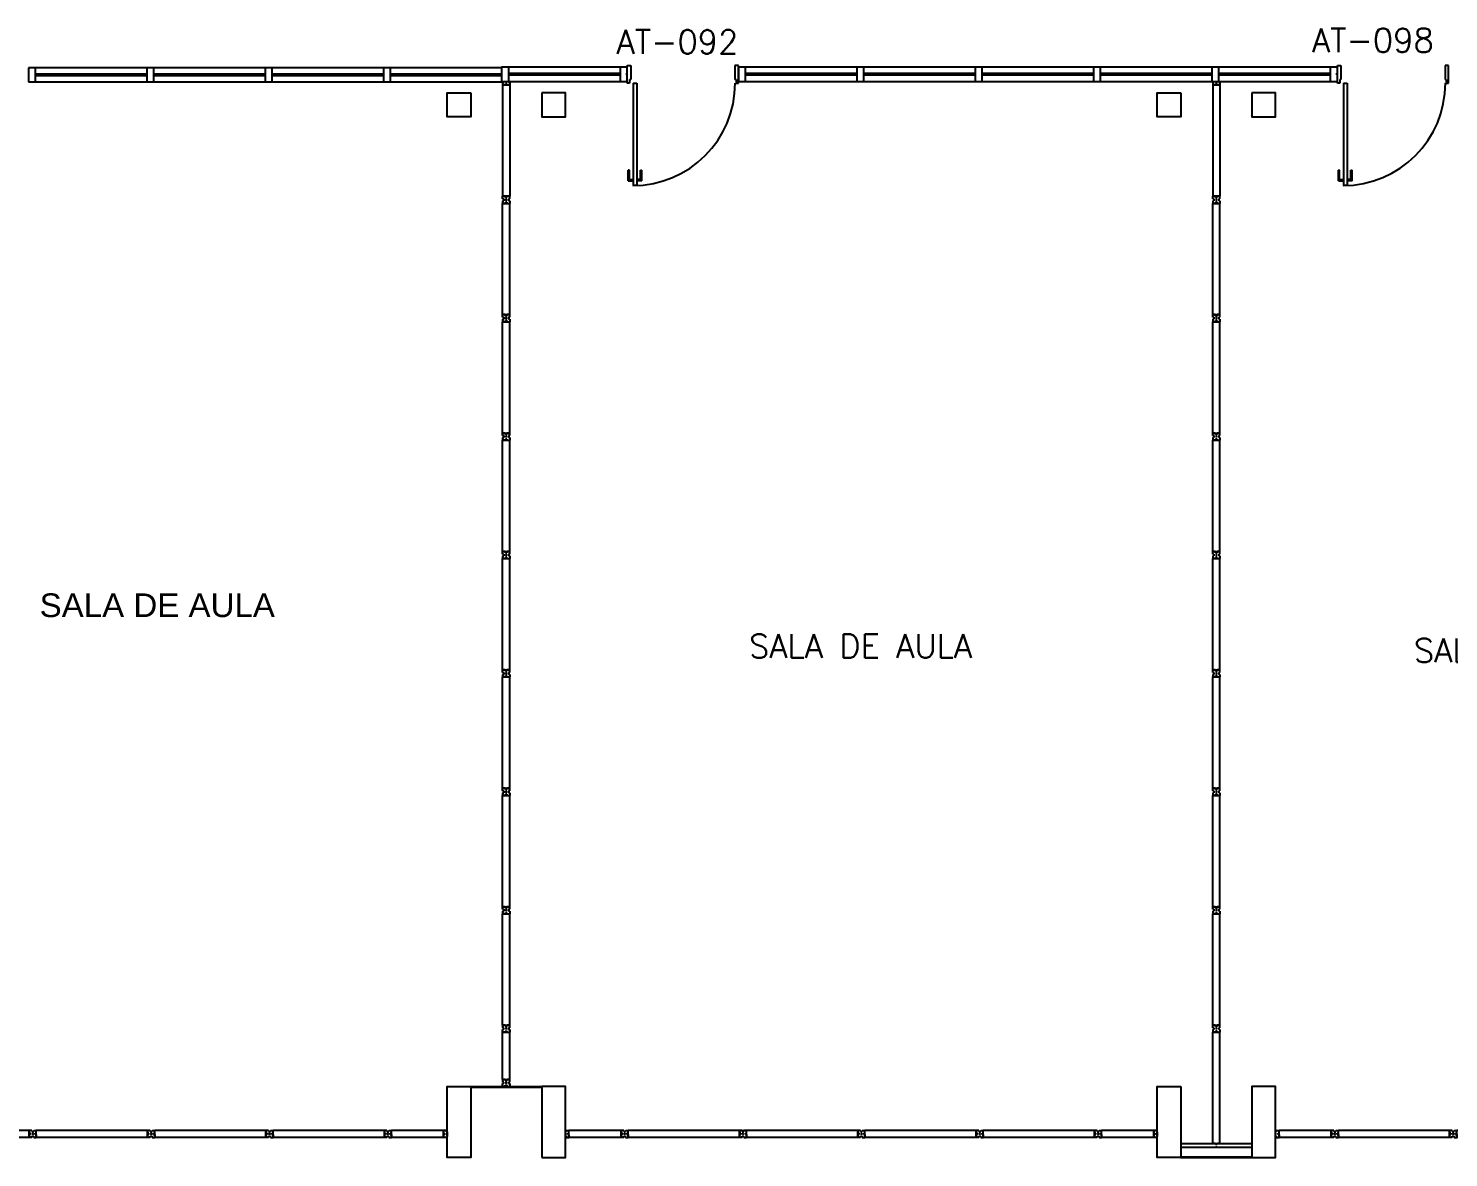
# Model space of a CAD drawing. Header units: millimetres. Extents: x 2860 to 3104, y 1039 to 1134.
# Drawn here: x 2959.17 to 2971.17, y 1061.37 to 1070.91 of the extents above; entities that cross this region are included whole.
import ezdxf

# ---------------------------------------------------------------- set-up
doc = ezdxf.new("R2010")
doc.units = ezdxf.units.MM
for name, color, linetype in [('DIV', 2, 'Continuous'), ('ESQ', 2, 'Continuous'), ('ESTR', 3, 'Continuous'), ('TEXTO', 2, 'Continuous'), ('TEXTO-ENDEREÇO', 2, 'Continuous')]:
    doc.layers.add(name, color=color, linetype=linetype)
doc.styles.get("Standard").update_dxf_attribs({"font": 'arial.ttf'})
doc.styles.add('UNB-100', font='simplex.shx', dxfattribs={"height": 0.2})
doc.styles.add('UNB-100-1', font='simplex.shx', dxfattribs={"height": 0.2})

# ---------------------------------------------------------------- blocks, each defined once
blk = doc.blocks.new('PILINT-TTS')
for points in [[(-0.2, 0), (-0.2, -0.2), (0, -0.2), (0, 0)], [(-0.8, 0), (-0.8, -0.2), (-1, -0.2), (-1, 0)], [(-0.8, -8.39), (-0.8, -8.99), (-1, -8.99), (-1, -8.39)]]:
    blk.add_lwpolyline(points, close=True)
blk.add_lwpolyline([(-0.2, -8.99), (0, -8.99), (0, -8.39), (-0.2, -8.39), (-0.2, -8.99)])
blk = doc.blocks.new('DIVMT-TTS')
for p, q in [((-0.03, 0.03), (-0.03, 0.006)), ((-0.008, 0.03), (-0.03, 0.03)), ((-0.0185, 0.006), (-0.03, 0.006)), ((-0.0185, -0.006), (-0.0185, 0.006)), ((-0.008, 0.03), (-0.008, 0.02)), ((-0.008, 0.02), (0.008, 0.02)), ((-0.0051, 0), (0.0051, 0)), ((0.0051, 0), (-0.0051, 0)), ((-0.0051, 0), (0.0051, 0)), ((0, -0.0051), (0, 0.0051)), ((0, 0.0051), (0, -0.0051)), ((0.008, 0.03), (0.008, 0.02)), ((0.008, 0.03), (0.03, 0.03)), ((0.0205, 0.006), (0.03, 0.006)), ((0.0205, -0.006), (0.0205, 0.006)), ((0.0205, 0.006), (0.0205, -0.006)), ((0.0205, 0.006), (0.03, 0.006)), ((0.97, 0.03), (0.03, 0.03)), ((0.03, 0.006), (0.03, 0.03)), ((0.03, -0.03), (0.03, 0.03)), ((0.03, -0.005), (0.03, 0.005)), ((0.97, -0.03), (0.97, 0.03)), ((0.97, 0.03), (0.97, 0.009)), ((0.97, 0.009), (0.97, 0.027)), ((0.9795, 0.006), (0.97, 0.006)), ((0.97, -0.005), (0.97, 0.005)), ((0.9795, 0.006), (0.9795, -0.006)), ((1.0051, 0), (0.9949, 0)), ((1, 0.0051), (1, -0.0051)), ((-0.0185, -0.006), (-0.03, -0.006)), ((-0.03, -0.03), (-0.03, -0.006)), ((-0.008, -0.03), (-0.03, -0.03)), ((-0.008, -0.03), (-0.008, -0.02)), ((-0.008, -0.02), (0.008, -0.02)), ((0.008, -0.03), (0.008, -0.02)), ((0.008, -0.03), (0.03, -0.03)), ((0.0205, -0.006), (0.03, -0.006)), ((0.0205, -0.006), (0.03, -0.006)), ((0.03, -0.006), (0.03, -0.03)), ((0.97, -0.03), (0.03, -0.03)), ((0.9795, -0.006), (0.97, -0.006)), ((0.97, -0.009), (0.97, -0.027))]:
    blk.add_line(p, q)
blk = doc.blocks.new('DIV-TTS')
for p, q in [((-0.0051, 0), (0.0051, 0)), ((0, -0.0051), (0, 0.0051)), ((0.0205, 0.006), (0.03, 0.006)), ((0.0205, -0.006), (0.0205, 0.006)), ((0.03, 0.03), (0.97, 0.03)), ((0.03, 0.03), (0.03, -0.03)), ((0.03, 0.009), (0.03, 0.027)), ((0.03, 0.005), (0.03, -0.005)), ((0.97, 0.03), (0.97, -0.03)), ((0.9795, 0.006), (0.97, 0.006)), ((0.97, 0.005), (0.97, -0.005)), ((0.9795, -0.006), (0.9795, 0.006)), ((1.0051, 0), (0.9949, 0)), ((0.9949, 0), (1.0051, 0)), ((1, -0.0051), (1, 0.0051)), ((0.0205, -0.006), (0.03, -0.006)), ((0.03, -0.03), (0.03, -0.009)), ((0.03, -0.009), (0.03, -0.027)), ((0.03, -0.03), (0.97, -0.03)), ((0.9795, -0.006), (0.97, -0.006))]:
    blk.add_line(p, q)
blk = doc.blocks.new('MTINI-TTS')
for p, q in [((-0.03, 0.008), (-0.03, 0.03)), ((0.03, 0.03), (-0.03, 0.03)), ((-0.03, 0.008), (-0.02, 0.008)), ((-0.009, 0.03), (-0.027, 0.03)), ((-0.02, 0.008), (-0.02, 0)), ((-0.001, 0), (-0.02, 0)), ((-0.006, 0.02), (-0.006, 0.03)), ((-0.006, 0.023), (-0.006, 0.027)), ((-0.006, 0.02), (0.006, 0.02)), ((0.005, 0.03), (-0.005, 0.03)), ((0.005, 0), (-0.005, 0)), ((0.004, 0.02), (-0.004, 0.02)), ((0.02, 0), (-0.001, 0)), ((0, -0.005), (0, 0.005)), ((0.006, 0.02), (0.006, 0.03)), ((0.006, 0.023), (0.006, 0.027)), ((0.009, 0.03), (0.027, 0.03)), ((0.03, 0.008), (0.02, 0.008)), ((0.02, 0), (0.02, 0.008)), ((0.03, 0.008), (0.03, 0.03))]:
    blk.add_line(p, q)
blk = doc.blocks.new('MTT-TTS')
for p, q in [((-0.008, 0.03), (-0.03, 0.03)), ((-0.03, 0.03), (-0.03, 0.006)), ((-0.0185, 0.006), (-0.03, 0.006)), ((-0.0185, -0.006), (-0.0185, 0.006)), ((-0.008, 0.03), (-0.008, 0.02)), ((-0.008, 0.02), (0.008, 0.02)), ((-0.0051, 0), (0.0051, 0)), ((0, -0.0051), (0, 0.0051)), ((0.008, 0.03), (0.03, 0.03)), ((0.008, 0.03), (0.008, 0.02)), ((0.0205, -0.006), (0.0205, 0.006)), ((0.0205, 0.006), (0.03, 0.006)), ((0.03, 0.006), (0.03, 0.03)), ((-0.03, -0.03), (-0.03, -0.006)), ((-0.0185, -0.006), (-0.03, -0.006)), ((-0.008, -0.03), (-0.03, -0.03)), ((-0.008, -0.02), (0.008, -0.02)), ((-0.008, -0.03), (-0.008, -0.02)), ((0.008, -0.03), (0.008, -0.02)), ((0.008, -0.03), (0.03, -0.03)), ((0.0205, -0.006), (0.03, -0.006)), ((0.03, -0.006), (0.03, -0.03))]:
    blk.add_line(p, q)
blk = doc.blocks.new('DIVCIR-TTS')
for p, q in [((0.005, 0), (-0.005, 0)), ((-0.005, 0), (0.005, 0)), ((-0.005, 0), (0.005, 0)), ((0, 0.001), (0, 0.02)), ((0.008, 0.02), (0, 0.02)), ((0, 0.005), (0, -0.005)), ((0, -0.005), (0, 0.005)), ((0, -0.02), (0, 0.001)), ((0.008, 0.03), (0.008, 0.02)), ((0.008, 0.03), (0.03, 0.03)), ((0.02, 0.006), (0.02, -0.006)), ((0.02, 0.006), (0.03, 0.006)), ((0.02, -0.004), (0.02, 0.004)), ((0.02, 0.006), (0.02, -0.006)), ((0.02, 0.006), (0.03, 0.006)), ((0.023, 0.006), (0.027, 0.006)), ((0.47, 0.03), (0.03, 0.03)), ((0.03, -0.03), (0.03, 0.03)), ((0.03, -0.03), (0.03, 0.03)), ((0.03, 0.009), (0.03, 0.027)), ((0.03, -0.005), (0.03, 0.005)), ((0.03, -0.005), (0.03, 0.005)), ((0.47, 0.03), (0.47, 0.009)), ((0.47, -0.03), (0.47, 0.03)), ((0.47, 0.03), (0.47, 0.006)), ((0.492, 0.03), (0.47, 0.03)), ((0.47, 0.009), (0.47, 0.027)), ((0.479, 0.006), (0.47, 0.006)), ((0.481, 0.006), (0.47, 0.006)), ((0.47, -0.005), (0.47, 0.005)), ((0.479, 0.006), (0.479, -0.006)), ((0.481, -0.006), (0.481, 0.006)), ((0.492, 0.03), (0.492, 0.02)), ((0.492, 0.02), (0.508, 0.02)), ((0.505, 0), (0.495, 0)), ((0.495, 0), (0.505, 0)), ((0.505, 0), (0.495, 0)), ((0.495, 0), (0.505, 0)), ((0.5, 0.005), (0.5, -0.005)), ((0.5, -0.005), (0.5, 0.005)), ((0.5, 0.005), (0.5, -0.005)), ((0.508, 0.03), (0.508, 0.02)), ((0.508, 0.03), (0.53, 0.03)), ((0.52, 0.006), (0.53, 0.006)), ((0.52, -0.006), (0.52, 0.006)), ((0.52, 0.006), (0.52, -0.006)), ((0.52, 0.006), (0.53, 0.006)), ((1.47, 0.03), (0.53, 0.03)), ((0.53, 0.006), (0.53, 0.03)), ((0.53, -0.03), (0.53, 0.03)), ((0.53, -0.005), (0.53, 0.005)), ((1.47, -0.03), (1.47, 0.03)), ((1.47, 0.03), (1.47, 0.009)), ((1.47, 0.03), (1.47, 0.006)), ((1.492, 0.03), (1.47, 0.03)), ((1.47, 0.009), (1.47, 0.027)), ((1.479, 0.006), (1.47, 0.006)), ((1.481, 0.006), (1.47, 0.006)), ((1.47, -0.005), (1.47, 0.005)), ((1.479, 0.006), (1.479, -0.006)), ((1.481, -0.006), (1.481, 0.006)), ((1.492, 0.03), (1.492, 0.02)), ((1.492, 0.02), (1.508, 0.02)), ((1.505, 0), (1.495, 0)), ((1.495, 0), (1.505, 0)), ((1.505, 0), (1.495, 0)), ((1.495, 0), (1.505, 0)), ((1.5, 0.005), (1.5, -0.005)), ((1.5, -0.005), (1.5, 0.005)), ((1.5, 0.005), (1.5, -0.005)), ((1.508, 0.03), (1.508, 0.02)), ((1.508, 0.03), (1.53, 0.03)), ((1.52, 0.006), (1.53, 0.006)), ((1.52, -0.006), (1.52, 0.006)), ((1.52, 0.006), (1.52, -0.006)), ((1.52, 0.006), (1.53, 0.006)), ((2.47, 0.03), (1.53, 0.03)), ((1.53, 0.006), (1.53, 0.03)), ((1.53, -0.03), (1.53, 0.03)), ((1.53, -0.005), (1.53, 0.005)), ((2.47, -0.03), (2.47, 0.03)), ((2.47, 0.03), (2.47, 0.009)), ((2.47, 0.03), (2.47, 0.006)), ((2.492, 0.03), (2.47, 0.03)), ((2.47, 0.009), (2.47, 0.027)), ((2.479, 0.006), (2.47, 0.006)), ((2.481, 0.006), (2.47, 0.006)), ((2.47, -0.005), (2.47, 0.005)), ((2.479, 0.006), (2.479, -0.006)), ((2.481, -0.006), (2.481, 0.006)), ((2.492, 0.03), (2.492, 0.02)), ((2.492, 0.02), (2.508, 0.02)), ((2.505, 0), (2.495, 0)), ((2.495, 0), (2.505, 0)), ((2.505, 0), (2.495, 0)), ((2.495, 0), (2.505, 0)), ((2.5, 0.005), (2.5, -0.005)), ((2.5, -0.005), (2.5, 0.005)), ((2.5, 0.005), (2.5, -0.005)), ((2.508, 0.03), (2.508, 0.02)), ((2.508, 0.03), (2.53, 0.03)), ((2.52, 0.006), (2.53, 0.006)), ((2.52, -0.006), (2.52, 0.006)), ((2.52, 0.006), (2.52, -0.006)), ((2.52, 0.006), (2.53, 0.006)), ((3.47, 0.03), (2.53, 0.03)), ((2.53, 0.006), (2.53, 0.03)), ((2.53, -0.03), (2.53, 0.03)), ((2.53, -0.005), (2.53, 0.005)), ((3.47, -0.03), (3.47, 0.03)), ((3.47, 0.03), (3.47, 0.009)), ((3.47, 0.03), (3.47, 0.006)), ((3.492, 0.03), (3.47, 0.03)), ((3.47, 0.009), (3.47, 0.027)), ((3.479, 0.006), (3.47, 0.006)), ((3.481, 0.006), (3.47, 0.006)), ((3.47, -0.005), (3.47, 0.005)), ((3.479, 0.006), (3.479, -0.006)), ((3.481, -0.006), (3.481, 0.006)), ((3.492, 0.03), (3.492, 0.02)), ((3.492, 0.02), (3.508, 0.02)), ((3.505, 0), (3.495, 0)), ((3.495, 0), (3.505, 0)), ((3.505, 0), (3.495, 0)), ((3.495, 0), (3.505, 0)), ((3.5, 0.005), (3.5, -0.005)), ((3.5, -0.005), (3.5, 0.005)), ((3.5, 0.005), (3.5, -0.005)), ((3.508, 0.03), (3.508, 0.02)), ((3.508, 0.03), (3.53, 0.03)), ((3.52, 0.006), (3.53, 0.006)), ((3.52, -0.006), (3.52, 0.006)), ((3.52, 0.006), (3.52, -0.006)), ((3.52, 0.006), (3.53, 0.006)), ((4.47, 0.03), (3.53, 0.03)), ((3.53, 0.006), (3.53, 0.03)), ((3.53, -0.03), (3.53, 0.03)), ((3.53, -0.005), (3.53, 0.005)), ((4.47, 0.03), (4.47, 0.006)), ((4.492, 0.03), (4.47, 0.03)), ((4.47, -0.03), (4.47, 0.03)), ((4.47, 0.03), (4.47, 0.009)), ((4.47, 0.009), (4.47, 0.027)), ((4.481, 0.006), (4.47, 0.006)), ((4.479, 0.006), (4.47, 0.006)), ((4.47, -0.005), (4.47, 0.005)), ((4.479, 0.006), (4.479, -0.006)), ((4.481, -0.006), (4.481, 0.006)), ((4.492, 0.03), (4.492, 0.02)), ((4.492, 0.02), (4.508, 0.02)), ((4.495, 0), (4.505, 0)), ((4.505, 0), (4.495, 0)), ((4.495, 0), (4.505, 0)), ((4.505, 0), (4.495, 0)), ((4.5, -0.005), (4.5, 0.005)), ((4.5, 0.005), (4.5, -0.005)), ((4.5, 0.005), (4.5, -0.005)), ((4.508, 0.03), (4.508, 0.02)), ((4.508, 0.03), (4.53, 0.03)), ((4.52, 0.006), (4.53, 0.006)), ((4.52, -0.006), (4.52, 0.006)), ((4.52, 0.006), (4.52, -0.006)), ((4.52, 0.006), (4.53, 0.006)), ((4.53, 0.006), (4.53, 0.03)), ((4.53, -0.03), (4.53, 0.03)), ((4.97, 0.03), (4.53, 0.03)), ((4.53, -0.005), (4.53, 0.005)), ((4.97, 0.03), (4.97, 0.009)), ((4.97, -0.03), (4.97, 0.03)), ((4.992, 0.029), (4.97, 0.029)), ((4.97, 0.029), (4.97, -0.031)), ((4.97, 0.009), (4.97, 0.027)), ((4.97, 0.008), (4.97, 0.026)), ((4.979, 0.006), (4.97, 0.006)), ((4.97, -0.005), (4.97, 0.005)), ((4.979, 0.005), (4.97, 0.005)), ((4.97, 0.004), (4.97, -0.006)), ((4.977, 0.005), (4.973, 0.005)), ((4.979, 0.006), (4.979, -0.006)), ((4.979, -0.007), (4.979, 0.005)), ((4.979, 0.003), (4.979, -0.005)), ((4.992, 0.029), (4.992, 0.019)), ((5, 0.019), (4.992, 0.019)), ((5.005, 0), (4.995, 0)), ((5, 0.019), (5, -0.002)), ((5, 0.005), (5, -0.005)), ((5, 0.004), (5, -0.006)), ((0, -0.02), (0.008, -0.02)), ((0.008, -0.03), (0.008, -0.02)), ((0.008, -0.03), (0.03, -0.03)), ((0.02, -0.006), (0.03, -0.006)), ((0.02, -0.006), (0.03, -0.006)), ((0.023, -0.006), (0.027, -0.006)), ((0.03, -0.009), (0.03, -0.027)), ((0.47, -0.03), (0.03, -0.03)), ((0.479, -0.006), (0.47, -0.006)), ((0.481, -0.006), (0.47, -0.006)), ((0.47, -0.03), (0.47, -0.006)), ((0.47, -0.009), (0.47, -0.027)), ((0.492, -0.03), (0.47, -0.03)), ((0.492, -0.03), (0.492, -0.02)), ((0.492, -0.02), (0.508, -0.02)), ((0.508, -0.03), (0.508, -0.02)), ((0.508, -0.03), (0.53, -0.03)), ((0.52, -0.006), (0.53, -0.006)), ((0.52, -0.006), (0.53, -0.006)), ((0.53, -0.006), (0.53, -0.03)), ((1.47, -0.03), (0.53, -0.03)), ((1.479, -0.006), (1.47, -0.006)), ((1.481, -0.006), (1.47, -0.006)), ((1.47, -0.03), (1.47, -0.006)), ((1.47, -0.009), (1.47, -0.027)), ((1.492, -0.03), (1.47, -0.03)), ((1.492, -0.03), (1.492, -0.02)), ((1.492, -0.02), (1.508, -0.02)), ((1.508, -0.03), (1.508, -0.02)), ((1.508, -0.03), (1.53, -0.03)), ((1.52, -0.006), (1.53, -0.006)), ((1.52, -0.006), (1.53, -0.006)), ((1.53, -0.006), (1.53, -0.03)), ((2.47, -0.03), (1.53, -0.03)), ((2.479, -0.006), (2.47, -0.006)), ((2.481, -0.006), (2.47, -0.006)), ((2.47, -0.03), (2.47, -0.006)), ((2.47, -0.009), (2.47, -0.027)), ((2.492, -0.03), (2.47, -0.03)), ((2.492, -0.03), (2.492, -0.02)), ((2.492, -0.02), (2.508, -0.02)), ((2.508, -0.03), (2.508, -0.02)), ((2.508, -0.03), (2.53, -0.03)), ((2.52, -0.006), (2.53, -0.006)), ((2.52, -0.006), (2.53, -0.006)), ((2.53, -0.006), (2.53, -0.03)), ((3.47, -0.03), (2.53, -0.03)), ((3.479, -0.006), (3.47, -0.006)), ((3.481, -0.006), (3.47, -0.006)), ((3.47, -0.03), (3.47, -0.006)), ((3.47, -0.009), (3.47, -0.027)), ((3.492, -0.03), (3.47, -0.03)), ((3.492, -0.03), (3.492, -0.02)), ((3.492, -0.02), (3.508, -0.02)), ((3.508, -0.03), (3.508, -0.02)), ((3.508, -0.03), (3.53, -0.03)), ((3.52, -0.006), (3.53, -0.006)), ((3.52, -0.006), (3.53, -0.006)), ((3.53, -0.006), (3.53, -0.03)), ((4.47, -0.03), (3.53, -0.03)), ((4.481, -0.006), (4.47, -0.006)), ((4.47, -0.03), (4.47, -0.006)), ((4.479, -0.006), (4.47, -0.006)), ((4.47, -0.009), (4.47, -0.027)), ((4.492, -0.03), (4.47, -0.03)), ((4.492, -0.03), (4.492, -0.02)), ((4.492, -0.02), (4.508, -0.02)), ((4.508, -0.03), (4.508, -0.02)), ((4.508, -0.03), (4.53, -0.03)), ((4.52, -0.006), (4.53, -0.006)), ((4.52, -0.006), (4.53, -0.006)), ((4.53, -0.006), (4.53, -0.03)), ((4.97, -0.03), (4.53, -0.03)), ((4.979, -0.006), (4.97, -0.006)), ((4.979, -0.007), (4.97, -0.007)), ((4.97, -0.009), (4.97, -0.027)), ((4.97, -0.01), (4.97, -0.028)), ((4.992, -0.031), (4.97, -0.031)), ((4.977, -0.007), (4.973, -0.007)), ((4.992, -0.031), (4.992, -0.021)), ((4.992, -0.021), (5, -0.021)), ((5.005, -0.001), (4.995, -0.001)), ((5, -0.002), (5, -0.021))]:
    blk.add_line(p, q)
blk = doc.blocks.new('PDV1D-TTS')
at = {"layer": 'DIV'}
for p, q in [((0, 0), (-0.012, 0)), ((0, 0.06), (0, 0.075)), ((0, 0.075), (0.03, 0.075)), ((0, -0.06), (0, 0.06)), ((0.03, 0.075), (0.03, -0.045)), ((0.91, 0.075), (0.91, -0.045)), ((0.94, 0.075), (0.91, 0.075)), ((0.94, 0.06), (0.94, 0.075)), ((0.94, -0.06), (0.94, 0.06)), ((0, -0.075), (0, -0.06)), ((0.02, -0.075), (0, -0.075)), ((0.02, -0.045), (0.03, -0.045)), ((0.02, -0.045), (0.02, -0.075)), ((0.052, -0.075), (0.052, -0.94)), ((0.052, -0.075), (0.082, -0.075)), ((0.082, -0.075), (0.082, -0.94)), ((0.92, -0.045), (0.91, -0.045)), ((0.92, -0.045), (0.92, -0.075)), ((0.92, -0.075), (0.94, -0.075)), ((0.94, -0.075), (0.94, -0.06)), ((0.082, -0.94), (0.052, -0.94))]:
    blk.add_line(p, q, dxfattribs=at)
at = {"layer": 'DIV', "color": 1}
for p, q in [((0.019, -0.81), (0.009, -0.81)), ((0.009, -0.9), (0.009, -0.81)), ((0.019, -0.89), (0.019, -0.81)), ((0.114, -0.81), (0.124, -0.81)), ((0.114, -0.89), (0.114, -0.81)), ((0.124, -0.9), (0.124, -0.81)), ((0.009, -0.9), (0.049, -0.9)), ((0.019, -0.89), (0.049, -0.89)), ((0.114, -0.89), (0.084, -0.89)), ((0.124, -0.9), (0.084, -0.9))]:
    blk.add_line(p, q, dxfattribs=at)
blk.add_arc((0.048, -0.075), 0.865, 270, 0, dxfattribs=at)

msp = doc.modelspace()

# ---------------------------------------------------------------- linework, layer by layer
at = {"layer": 'DIV'}
for p, q in [((2963.177, 1062.034), (2963.177, 1062.432)), ((2963.177, 1062.432), (2963.237, 1062.432)), ((2963.237, 1062.034), (2963.237, 1062.432)), ((2962.908, 1061.974), (2963.51, 1061.974)), ((2962.908, 1061.968), (2963.51, 1061.968)), ((2963.177, 1062.034), (2963.237, 1062.034)), ((2963.198, 1062.034), (2963.18, 1062.034)), ((2963.201, 1062.024), (2963.201, 1062.034)), ((2963.213, 1062.024), (2963.201, 1062.024)), ((2963.202, 1062.034), (2963.212, 1062.034)), ((2963.212, 1062.004), (2963.202, 1062.004)), ((2963.207, 1061.999), (2963.207, 1062.009)), ((2963.213, 1062.024), (2963.213, 1062.034)), ((2963.216, 1062.034), (2963.234, 1062.034)), ((2963.237, 1062.034), (2963.216, 1062.034)), ((2962.678, 1061.603), (2962.678, 1061.582)), ((2962.678, 1061.543), (2962.678, 1061.603)), ((2962.7, 1061.602), (2962.678, 1061.602)), ((2962.678, 1061.602), (2962.678, 1061.542)), ((2962.678, 1061.582), (2962.678, 1061.6)), ((2962.678, 1061.581), (2962.678, 1061.599)), ((2962.687, 1061.579), (2962.678, 1061.579)), ((2962.687, 1061.579), (2962.687, 1061.567)), ((2962.7, 1061.602), (2962.7, 1061.592)), ((2962.708, 1061.592), (2962.7, 1061.592)), ((2962.708, 1061.592), (2962.708, 1061.571)), ((2963.708, 1061.574), (2963.708, 1061.593)), ((2963.716, 1061.593), (2963.708, 1061.593)), ((2963.716, 1061.603), (2963.716, 1061.593)), ((2963.716, 1061.603), (2963.738, 1061.603)), ((2963.728, 1061.579), (2963.728, 1061.567)), ((2963.728, 1061.579), (2963.738, 1061.579)), ((2963.728, 1061.579), (2963.728, 1061.567)), ((2963.728, 1061.579), (2963.738, 1061.579)), ((2963.73, 1061.579), (2963.735, 1061.579)), ((2963.738, 1061.543), (2963.738, 1061.603)), ((2963.738, 1061.543), (2963.738, 1061.603)), ((2964.178, 1061.603), (2963.738, 1061.603)), ((2963.738, 1061.582), (2963.738, 1061.6)), ((2964.178, 1061.603), (2964.178, 1061.582)), ((2964.178, 1061.543), (2964.178, 1061.603)), ((2964.178, 1061.603), (2964.178, 1061.579)), ((2964.2, 1061.603), (2964.178, 1061.603)), ((2964.178, 1061.582), (2964.178, 1061.6)), ((2964.187, 1061.579), (2964.178, 1061.579)), ((2964.189, 1061.579), (2964.178, 1061.579)), ((2964.187, 1061.579), (2964.187, 1061.567)), ((2964.189, 1061.567), (2964.189, 1061.579)), ((2964.2, 1061.603), (2964.2, 1061.593)), ((2964.2, 1061.593), (2964.216, 1061.593)), ((2964.216, 1061.603), (2964.216, 1061.593)), ((2964.216, 1061.603), (2964.238, 1061.603)), ((2964.228, 1061.579), (2964.238, 1061.579)), ((2964.228, 1061.567), (2964.228, 1061.579)), ((2964.228, 1061.579), (2964.228, 1061.567)), ((2964.228, 1061.579), (2964.238, 1061.579)), ((2965.178, 1061.603), (2964.238, 1061.603)), ((2964.238, 1061.579), (2964.238, 1061.603)), ((2964.238, 1061.543), (2964.238, 1061.603)), ((2965.177, 1061.603), (2965.237, 1061.603)), ((2965.178, 1061.543), (2965.178, 1061.603)), ((2965.178, 1061.603), (2965.178, 1061.582)), ((2965.178, 1061.603), (2965.178, 1061.579)), ((2965.2, 1061.603), (2965.178, 1061.603)), ((2965.178, 1061.582), (2965.178, 1061.6)), ((2965.187, 1061.579), (2965.178, 1061.579)), ((2965.189, 1061.579), (2965.178, 1061.579)), ((2965.198, 1061.603), (2965.18, 1061.603)), ((2965.187, 1061.579), (2965.187, 1061.567)), ((2965.189, 1061.567), (2965.189, 1061.579)), ((2965.2, 1061.603), (2965.2, 1061.593)), ((2965.2, 1061.593), (2965.216, 1061.593)), ((2965.201, 1061.593), (2965.201, 1061.603)), ((2965.213, 1061.593), (2965.201, 1061.593)), ((2965.202, 1061.603), (2965.212, 1061.603)), ((2965.213, 1061.593), (2965.213, 1061.603)), ((2965.216, 1061.603), (2965.216, 1061.593)), ((2965.216, 1061.603), (2965.238, 1061.603)), ((2965.216, 1061.603), (2965.234, 1061.603)), ((2965.237, 1061.603), (2965.216, 1061.603)), ((2965.228, 1061.579), (2965.238, 1061.579)), ((2965.228, 1061.567), (2965.228, 1061.579)), ((2965.228, 1061.579), (2965.228, 1061.567)), ((2965.228, 1061.579), (2965.238, 1061.579)), ((2966.178, 1061.603), (2965.238, 1061.603)), ((2965.238, 1061.579), (2965.238, 1061.603)), ((2965.238, 1061.543), (2965.238, 1061.603)), ((2966.178, 1061.543), (2966.178, 1061.603)), ((2966.178, 1061.603), (2966.178, 1061.582)), ((2966.178, 1061.603), (2966.178, 1061.579)), ((2966.2, 1061.603), (2966.178, 1061.603)), ((2966.178, 1061.582), (2966.178, 1061.6)), ((2966.187, 1061.579), (2966.178, 1061.579)), ((2966.189, 1061.579), (2966.178, 1061.579)), ((2966.187, 1061.579), (2966.187, 1061.567)), ((2966.189, 1061.567), (2966.189, 1061.579)), ((2966.2, 1061.603), (2966.2, 1061.593)), ((2966.2, 1061.593), (2966.216, 1061.593)), ((2966.216, 1061.603), (2966.216, 1061.593)), ((2966.216, 1061.603), (2966.238, 1061.603)), ((2966.228, 1061.579), (2966.238, 1061.579)), ((2966.228, 1061.567), (2966.228, 1061.579)), ((2966.228, 1061.579), (2966.228, 1061.567)), ((2966.228, 1061.579), (2966.238, 1061.579)), ((2967.178, 1061.603), (2966.238, 1061.603)), ((2966.238, 1061.579), (2966.238, 1061.603)), ((2966.238, 1061.543), (2966.238, 1061.603)), ((2967.178, 1061.543), (2967.178, 1061.603)), ((2967.178, 1061.603), (2967.178, 1061.582)), ((2967.178, 1061.603), (2967.178, 1061.579)), ((2967.2, 1061.603), (2967.178, 1061.603)), ((2967.178, 1061.582), (2967.178, 1061.6)), ((2967.187, 1061.579), (2967.178, 1061.579)), ((2967.189, 1061.579), (2967.178, 1061.579)), ((2967.187, 1061.579), (2967.187, 1061.567)), ((2967.189, 1061.567), (2967.189, 1061.579)), ((2967.2, 1061.603), (2967.2, 1061.593)), ((2967.2, 1061.593), (2967.216, 1061.593)), ((2967.216, 1061.603), (2967.216, 1061.593)), ((2967.216, 1061.603), (2967.238, 1061.603)), ((2967.228, 1061.579), (2967.238, 1061.579)), ((2967.228, 1061.567), (2967.228, 1061.579)), ((2967.228, 1061.579), (2967.228, 1061.567)), ((2967.228, 1061.579), (2967.238, 1061.579)), ((2967.238, 1061.579), (2967.238, 1061.603)), ((2967.238, 1061.543), (2967.238, 1061.603)), ((2968.178, 1061.603), (2967.238, 1061.603)), ((2968.178, 1061.543), (2968.178, 1061.603)), ((2968.178, 1061.603), (2968.178, 1061.582)), ((2968.178, 1061.603), (2968.178, 1061.579)), ((2968.2, 1061.603), (2968.178, 1061.603)), ((2968.178, 1061.603), (2968.178, 1061.579)), ((2968.2, 1061.603), (2968.178, 1061.603)), ((2968.178, 1061.543), (2968.178, 1061.603)), ((2968.178, 1061.603), (2968.178, 1061.582)), ((2968.178, 1061.582), (2968.178, 1061.6)), ((2968.178, 1061.582), (2968.178, 1061.6)), ((2968.187, 1061.579), (2968.178, 1061.579)), ((2968.189, 1061.579), (2968.178, 1061.579)), ((2968.189, 1061.579), (2968.178, 1061.579)), ((2968.187, 1061.579), (2968.178, 1061.579)), ((2968.187, 1061.579), (2968.187, 1061.567)), ((2968.187, 1061.579), (2968.187, 1061.567)), ((2968.189, 1061.567), (2968.189, 1061.579)), ((2968.189, 1061.567), (2968.189, 1061.579)), ((2968.2, 1061.603), (2968.2, 1061.593)), ((2968.2, 1061.603), (2968.2, 1061.593)), ((2968.2, 1061.593), (2968.216, 1061.593)), ((2968.2, 1061.593), (2968.216, 1061.593)), ((2968.216, 1061.603), (2968.216, 1061.593)), ((2968.216, 1061.603), (2968.238, 1061.603)), ((2968.216, 1061.603), (2968.216, 1061.593)), ((2968.216, 1061.603), (2968.238, 1061.603)), ((2968.228, 1061.579), (2968.238, 1061.579)), ((2968.228, 1061.567), (2968.228, 1061.579)), ((2968.228, 1061.579), (2968.228, 1061.567)), ((2968.228, 1061.579), (2968.238, 1061.579)), ((2968.228, 1061.579), (2968.238, 1061.579)), ((2968.228, 1061.567), (2968.228, 1061.579)), ((2968.228, 1061.579), (2968.228, 1061.567)), ((2968.228, 1061.579), (2968.238, 1061.579)), ((2968.238, 1061.579), (2968.238, 1061.603)), ((2968.238, 1061.543), (2968.238, 1061.603)), ((2968.238, 1061.579), (2968.238, 1061.603)), ((2968.238, 1061.543), (2968.238, 1061.603)), ((2968.678, 1061.603), (2968.238, 1061.603)), ((2968.678, 1061.603), (2968.678, 1061.582)), ((2968.678, 1061.543), (2968.678, 1061.603)), ((2968.7, 1061.602), (2968.678, 1061.602)), ((2968.678, 1061.602), (2968.678, 1061.542)), ((2968.678, 1061.582), (2968.678, 1061.6)), ((2968.678, 1061.581), (2968.678, 1061.599)), ((2968.687, 1061.579), (2968.678, 1061.579)), ((2968.687, 1061.579), (2968.687, 1061.567)), ((2968.7, 1061.602), (2968.7, 1061.592)), ((2968.708, 1061.592), (2968.7, 1061.592)), ((2968.708, 1061.592), (2968.708, 1061.571)), ((2962.678, 1061.568), (2962.678, 1061.578)), ((2962.687, 1061.578), (2962.678, 1061.578)), ((2962.678, 1061.577), (2962.678, 1061.567)), ((2962.687, 1061.567), (2962.678, 1061.567)), ((2962.687, 1061.566), (2962.678, 1061.566)), ((2962.678, 1061.564), (2962.678, 1061.546)), ((2962.678, 1061.563), (2962.678, 1061.545)), ((2962.7, 1061.542), (2962.678, 1061.542)), ((2962.685, 1061.578), (2962.681, 1061.578)), ((2962.685, 1061.566), (2962.681, 1061.566)), ((2962.687, 1061.566), (2962.687, 1061.578)), ((2962.687, 1061.576), (2962.687, 1061.568)), ((2962.7, 1061.542), (2962.7, 1061.552)), ((2962.7, 1061.552), (2962.708, 1061.552)), ((2962.713, 1061.573), (2962.702, 1061.573)), ((2962.713, 1061.572), (2962.702, 1061.572)), ((2962.708, 1061.578), (2962.708, 1061.568)), ((2962.708, 1061.577), (2962.708, 1061.567)), ((2962.708, 1061.571), (2962.708, 1061.552)), ((2963.713, 1061.573), (2963.703, 1061.573)), ((2963.703, 1061.573), (2963.713, 1061.573)), ((2963.703, 1061.573), (2963.713, 1061.573)), ((2963.708, 1061.578), (2963.708, 1061.568)), ((2963.708, 1061.568), (2963.708, 1061.578)), ((2963.708, 1061.553), (2963.708, 1061.574)), ((2963.708, 1061.553), (2963.716, 1061.553)), ((2963.716, 1061.543), (2963.716, 1061.553)), ((2963.716, 1061.543), (2963.738, 1061.543)), ((2963.728, 1061.569), (2963.728, 1061.577)), ((2963.728, 1061.567), (2963.738, 1061.567)), ((2963.728, 1061.567), (2963.738, 1061.567)), ((2963.73, 1061.567), (2963.735, 1061.567)), ((2963.738, 1061.568), (2963.738, 1061.578)), ((2963.738, 1061.568), (2963.738, 1061.578)), ((2963.738, 1061.564), (2963.738, 1061.546)), ((2964.178, 1061.543), (2963.738, 1061.543)), ((2964.178, 1061.568), (2964.178, 1061.578)), ((2964.187, 1061.567), (2964.178, 1061.567)), ((2964.189, 1061.567), (2964.178, 1061.567)), ((2964.178, 1061.543), (2964.178, 1061.567)), ((2964.178, 1061.564), (2964.178, 1061.546)), ((2964.2, 1061.543), (2964.178, 1061.543)), ((2964.2, 1061.543), (2964.2, 1061.553)), ((2964.2, 1061.553), (2964.216, 1061.553)), ((2964.213, 1061.573), (2964.203, 1061.573)), ((2964.203, 1061.573), (2964.213, 1061.573)), ((2964.213, 1061.573), (2964.203, 1061.573)), ((2964.203, 1061.573), (2964.213, 1061.573)), ((2964.208, 1061.578), (2964.208, 1061.568)), ((2964.208, 1061.568), (2964.208, 1061.578)), ((2964.208, 1061.578), (2964.208, 1061.568)), ((2964.216, 1061.543), (2964.216, 1061.553)), ((2964.216, 1061.543), (2964.238, 1061.543)), ((2964.228, 1061.567), (2964.238, 1061.567)), ((2964.228, 1061.567), (2964.238, 1061.567)), ((2964.238, 1061.568), (2964.238, 1061.578)), ((2964.238, 1061.567), (2964.238, 1061.543)), ((2965.178, 1061.543), (2964.238, 1061.543)), ((2965.178, 1061.568), (2965.178, 1061.578)), ((2965.187, 1061.567), (2965.178, 1061.567)), ((2965.189, 1061.567), (2965.178, 1061.567)), ((2965.178, 1061.543), (2965.178, 1061.567)), ((2965.178, 1061.564), (2965.178, 1061.546)), ((2965.2, 1061.543), (2965.178, 1061.543)), ((2965.2, 1061.543), (2965.2, 1061.553)), ((2965.2, 1061.553), (2965.216, 1061.553)), ((2965.212, 1061.573), (2965.202, 1061.573)), ((2965.213, 1061.573), (2965.203, 1061.573)), ((2965.203, 1061.573), (2965.213, 1061.573)), ((2965.213, 1061.573), (2965.203, 1061.573)), ((2965.203, 1061.573), (2965.213, 1061.573)), ((2965.207, 1061.568), (2965.207, 1061.578)), ((2965.208, 1061.578), (2965.208, 1061.568)), ((2965.208, 1061.568), (2965.208, 1061.578)), ((2965.208, 1061.578), (2965.208, 1061.568)), ((2965.216, 1061.543), (2965.216, 1061.553)), ((2965.216, 1061.543), (2965.238, 1061.543)), ((2965.228, 1061.567), (2965.238, 1061.567)), ((2965.228, 1061.567), (2965.238, 1061.567)), ((2965.238, 1061.568), (2965.238, 1061.578)), ((2965.238, 1061.567), (2965.238, 1061.543)), ((2966.178, 1061.543), (2965.238, 1061.543)), ((2966.178, 1061.568), (2966.178, 1061.578)), ((2966.187, 1061.567), (2966.178, 1061.567)), ((2966.189, 1061.567), (2966.178, 1061.567)), ((2966.178, 1061.543), (2966.178, 1061.567)), ((2966.178, 1061.564), (2966.178, 1061.546)), ((2966.2, 1061.543), (2966.178, 1061.543)), ((2966.2, 1061.543), (2966.2, 1061.553)), ((2966.2, 1061.553), (2966.216, 1061.553)), ((2966.213, 1061.573), (2966.203, 1061.573)), ((2966.203, 1061.573), (2966.213, 1061.573)), ((2966.213, 1061.573), (2966.203, 1061.573)), ((2966.203, 1061.573), (2966.213, 1061.573)), ((2966.208, 1061.578), (2966.208, 1061.568)), ((2966.208, 1061.568), (2966.208, 1061.578)), ((2966.208, 1061.578), (2966.208, 1061.568)), ((2966.216, 1061.543), (2966.216, 1061.553)), ((2966.216, 1061.543), (2966.238, 1061.543)), ((2966.228, 1061.567), (2966.238, 1061.567)), ((2966.228, 1061.567), (2966.238, 1061.567)), ((2966.238, 1061.568), (2966.238, 1061.578)), ((2966.238, 1061.567), (2966.238, 1061.543)), ((2967.178, 1061.543), (2966.238, 1061.543)), ((2967.178, 1061.568), (2967.178, 1061.578)), ((2967.187, 1061.567), (2967.178, 1061.567)), ((2967.189, 1061.567), (2967.178, 1061.567)), ((2967.178, 1061.543), (2967.178, 1061.567)), ((2967.178, 1061.564), (2967.178, 1061.546)), ((2967.2, 1061.543), (2967.178, 1061.543)), ((2967.2, 1061.543), (2967.2, 1061.553)), ((2967.2, 1061.553), (2967.216, 1061.553)), ((2967.213, 1061.573), (2967.203, 1061.573)), ((2967.203, 1061.573), (2967.213, 1061.573)), ((2967.213, 1061.573), (2967.203, 1061.573)), ((2967.203, 1061.573), (2967.213, 1061.573)), ((2967.208, 1061.578), (2967.208, 1061.568)), ((2967.208, 1061.568), (2967.208, 1061.578)), ((2967.208, 1061.578), (2967.208, 1061.568)), ((2967.216, 1061.543), (2967.216, 1061.553)), ((2967.216, 1061.543), (2967.238, 1061.543)), ((2967.228, 1061.567), (2967.238, 1061.567)), ((2967.228, 1061.567), (2967.238, 1061.567)), ((2967.238, 1061.568), (2967.238, 1061.578)), ((2967.238, 1061.567), (2967.238, 1061.543)), ((2968.178, 1061.543), (2967.238, 1061.543)), ((2968.178, 1061.568), (2968.178, 1061.578)), ((2968.178, 1061.568), (2968.178, 1061.578)), ((2968.187, 1061.567), (2968.178, 1061.567)), ((2968.189, 1061.567), (2968.178, 1061.567)), ((2968.178, 1061.543), (2968.178, 1061.567)), ((2968.189, 1061.567), (2968.178, 1061.567)), ((2968.178, 1061.543), (2968.178, 1061.567)), ((2968.187, 1061.567), (2968.178, 1061.567)), ((2968.178, 1061.564), (2968.178, 1061.546)), ((2968.178, 1061.564), (2968.178, 1061.546)), ((2968.2, 1061.543), (2968.178, 1061.543)), ((2968.2, 1061.543), (2968.178, 1061.543)), ((2968.2, 1061.543), (2968.2, 1061.553)), ((2968.2, 1061.553), (2968.216, 1061.553)), ((2968.2, 1061.543), (2968.2, 1061.553)), ((2968.2, 1061.553), (2968.216, 1061.553)), ((2968.213, 1061.573), (2968.203, 1061.573)), ((2968.203, 1061.573), (2968.213, 1061.573)), ((2968.213, 1061.573), (2968.203, 1061.573)), ((2968.203, 1061.573), (2968.213, 1061.573)), ((2968.203, 1061.573), (2968.213, 1061.573)), ((2968.213, 1061.573), (2968.203, 1061.573)), ((2968.203, 1061.573), (2968.213, 1061.573)), ((2968.213, 1061.573), (2968.203, 1061.573)), ((2968.208, 1061.578), (2968.208, 1061.568)), ((2968.208, 1061.568), (2968.208, 1061.578)), ((2968.208, 1061.578), (2968.208, 1061.568)), ((2968.208, 1061.568), (2968.208, 1061.578)), ((2968.208, 1061.578), (2968.208, 1061.568)), ((2968.208, 1061.578), (2968.208, 1061.568)), ((2968.216, 1061.543), (2968.216, 1061.553)), ((2968.216, 1061.543), (2968.216, 1061.553)), ((2968.216, 1061.543), (2968.238, 1061.543)), ((2968.216, 1061.543), (2968.238, 1061.543)), ((2968.228, 1061.567), (2968.238, 1061.567)), ((2968.228, 1061.567), (2968.238, 1061.567)), ((2968.228, 1061.567), (2968.238, 1061.567)), ((2968.228, 1061.567), (2968.238, 1061.567)), ((2968.238, 1061.568), (2968.238, 1061.578)), ((2968.238, 1061.568), (2968.238, 1061.578)), ((2968.238, 1061.567), (2968.238, 1061.543)), ((2968.238, 1061.567), (2968.238, 1061.543)), ((2968.678, 1061.543), (2968.238, 1061.543)), ((2968.678, 1061.568), (2968.678, 1061.578)), ((2968.687, 1061.578), (2968.678, 1061.578)), ((2968.678, 1061.577), (2968.678, 1061.567)), ((2968.687, 1061.567), (2968.678, 1061.567)), ((2968.687, 1061.566), (2968.678, 1061.566)), ((2968.678, 1061.564), (2968.678, 1061.546)), ((2968.678, 1061.563), (2968.678, 1061.545)), ((2968.7, 1061.542), (2968.678, 1061.542)), ((2968.685, 1061.578), (2968.681, 1061.578)), ((2968.685, 1061.566), (2968.681, 1061.566)), ((2968.687, 1061.566), (2968.687, 1061.578)), ((2968.687, 1061.576), (2968.687, 1061.568)), ((2968.7, 1061.542), (2968.7, 1061.552)), ((2968.7, 1061.552), (2968.708, 1061.552)), ((2968.713, 1061.573), (2968.702, 1061.573)), ((2968.713, 1061.572), (2968.702, 1061.572)), ((2968.708, 1061.578), (2968.708, 1061.568)), ((2968.708, 1061.577), (2968.708, 1061.567)), ((2968.708, 1061.571), (2968.708, 1061.552)), ((2968.908, 1061.492), (2969.507, 1061.492)), ((2968.908, 1061.462), (2969.507, 1061.462)), ((2968.908, 1061.38), (2969.51, 1061.38)), ((2968.908, 1061.374), (2969.51, 1061.374))]:
    msp.add_line(p, q, dxfattribs=at)
at = {"layer": 'ESQ'}
for p, q in [((2959.171, 1070.577), (2959.171, 1070.458)), ((2959.231, 1070.577), (2959.171, 1070.577)), ((2959.171, 1070.577), (2959.171, 1070.458)), ((2959.231, 1070.577), (2959.171, 1070.577)), ((2959.231, 1070.457), (2959.231, 1070.577)), ((2959.231, 1070.457), (2959.231, 1070.577)), ((2960.171, 1070.577), (2959.232, 1070.577)), ((2960.171, 1070.577), (2960.171, 1070.458)), ((2960.231, 1070.577), (2960.171, 1070.577)), ((2960.171, 1070.577), (2960.171, 1070.458)), ((2960.231, 1070.457), (2960.231, 1070.577)), ((2961.171, 1070.577), (2960.232, 1070.577)), ((2961.171, 1070.577), (2961.171, 1070.458)), ((2961.231, 1070.577), (2961.171, 1070.577)), ((2961.231, 1070.457), (2961.231, 1070.577)), ((2962.171, 1070.577), (2961.232, 1070.577)), ((2962.171, 1070.577), (2962.171, 1070.458)), ((2962.231, 1070.577), (2962.171, 1070.577)), ((2962.231, 1070.457), (2962.231, 1070.577)), ((2963.171, 1070.577), (2962.232, 1070.577)), ((2963.229, 1070.582), (2963.169, 1070.582)), ((2963.169, 1070.582), (2963.169, 1070.463)), ((2963.229, 1070.462), (2963.229, 1070.582)), ((2964.169, 1070.582), (2963.23, 1070.582)), ((2964.169, 1070.582), (2964.169, 1070.463)), ((2964.229, 1070.582), (2964.169, 1070.582)), ((2964.229, 1070.462), (2964.229, 1070.582)), ((2965.169, 1070.582), (2965.169, 1070.463)), ((2965.229, 1070.582), (2965.169, 1070.582)), ((2965.229, 1070.462), (2965.229, 1070.582)), ((2966.169, 1070.582), (2965.23, 1070.582)), ((2966.169, 1070.582), (2966.169, 1070.463)), ((2966.229, 1070.582), (2966.169, 1070.582)), ((2966.229, 1070.462), (2966.229, 1070.582)), ((2967.169, 1070.582), (2966.23, 1070.582)), ((2967.169, 1070.582), (2967.169, 1070.463)), ((2967.229, 1070.582), (2967.169, 1070.582)), ((2967.229, 1070.462), (2967.229, 1070.582)), ((2968.169, 1070.582), (2967.23, 1070.582)), ((2968.169, 1070.582), (2968.169, 1070.463)), ((2968.229, 1070.582), (2968.169, 1070.582)), ((2968.229, 1070.462), (2968.229, 1070.582)), ((2969.169, 1070.582), (2968.23, 1070.582)), ((2969.229, 1070.582), (2969.169, 1070.582)), ((2969.169, 1070.582), (2969.169, 1070.463)), ((2969.229, 1070.462), (2969.229, 1070.582)), ((2970.169, 1070.582), (2969.23, 1070.582)), ((2970.169, 1070.582), (2970.169, 1070.463)), ((2970.229, 1070.582), (2970.169, 1070.582)), ((2970.229, 1070.462), (2970.229, 1070.582)), ((2959.171, 1070.457), (2959.231, 1070.457)), ((2959.171, 1070.457), (2959.231, 1070.457)), ((2959.231, 1070.511), (2960.171, 1070.511)), ((2959.231, 1070.457), (2960.171, 1070.457)), ((2960.171, 1070.523), (2959.232, 1070.523)), ((2960.171, 1070.457), (2960.231, 1070.457)), ((2960.231, 1070.511), (2961.171, 1070.511)), ((2960.231, 1070.457), (2961.171, 1070.457)), ((2961.171, 1070.523), (2960.232, 1070.523)), ((2961.171, 1070.457), (2961.231, 1070.457)), ((2961.231, 1070.511), (2962.171, 1070.511)), ((2961.231, 1070.457), (2962.171, 1070.457)), ((2962.171, 1070.523), (2961.232, 1070.523)), ((2962.171, 1070.457), (2962.231, 1070.457)), ((2962.231, 1070.511), (2963.171, 1070.511)), ((2962.231, 1070.457), (2963.171, 1070.457)), ((2963.171, 1070.523), (2962.232, 1070.523)), ((2963.169, 1070.462), (2963.229, 1070.462)), ((2963.229, 1070.516), (2964.169, 1070.516)), ((2963.229, 1070.462), (2964.169, 1070.462)), ((2964.169, 1070.528), (2963.23, 1070.528)), ((2964.169, 1070.462), (2964.229, 1070.462)), ((2965.169, 1070.462), (2965.229, 1070.462)), ((2965.229, 1070.516), (2966.169, 1070.516)), ((2965.229, 1070.462), (2966.169, 1070.462)), ((2966.169, 1070.528), (2965.23, 1070.528)), ((2966.169, 1070.462), (2966.229, 1070.462)), ((2966.229, 1070.516), (2967.169, 1070.516)), ((2966.229, 1070.462), (2967.169, 1070.462)), ((2967.169, 1070.528), (2966.23, 1070.528)), ((2967.169, 1070.462), (2967.229, 1070.462)), ((2967.229, 1070.516), (2968.169, 1070.516)), ((2967.229, 1070.462), (2968.169, 1070.462)), ((2968.169, 1070.528), (2967.23, 1070.528)), ((2968.169, 1070.462), (2968.229, 1070.462)), ((2968.229, 1070.516), (2969.169, 1070.516)), ((2968.229, 1070.462), (2969.169, 1070.462)), ((2969.169, 1070.528), (2968.23, 1070.528)), ((2969.169, 1070.462), (2969.229, 1070.462)), ((2969.229, 1070.516), (2970.169, 1070.516)), ((2969.229, 1070.462), (2970.169, 1070.462)), ((2970.169, 1070.528), (2969.23, 1070.528)), ((2970.169, 1070.462), (2970.229, 1070.462)), ((2959.178, 1061.603), (2958.238, 1061.603)), ((2959.178, 1061.543), (2959.178, 1061.603)), ((2959.178, 1061.603), (2959.178, 1061.582)), ((2959.178, 1061.603), (2959.178, 1061.579)), ((2959.2, 1061.603), (2959.178, 1061.603)), ((2959.178, 1061.582), (2959.178, 1061.6)), ((2959.187, 1061.579), (2959.178, 1061.579)), ((2959.189, 1061.579), (2959.178, 1061.579)), ((2959.187, 1061.579), (2959.187, 1061.567)), ((2959.189, 1061.567), (2959.189, 1061.579)), ((2959.2, 1061.603), (2959.2, 1061.593)), ((2959.2, 1061.593), (2959.216, 1061.593)), ((2959.216, 1061.603), (2959.216, 1061.593)), ((2959.216, 1061.603), (2959.238, 1061.603)), ((2959.228, 1061.579), (2959.238, 1061.579)), ((2959.228, 1061.567), (2959.228, 1061.579)), ((2959.228, 1061.579), (2959.228, 1061.567)), ((2959.228, 1061.579), (2959.238, 1061.579)), ((2959.238, 1061.579), (2959.238, 1061.603)), ((2959.238, 1061.543), (2959.238, 1061.603)), ((2960.178, 1061.603), (2959.238, 1061.603)), ((2960.178, 1061.543), (2960.178, 1061.603)), ((2960.178, 1061.603), (2960.178, 1061.582)), ((2960.178, 1061.603), (2960.178, 1061.579)), ((2960.2, 1061.603), (2960.178, 1061.603)), ((2960.178, 1061.582), (2960.178, 1061.6)), ((2960.187, 1061.579), (2960.178, 1061.579)), ((2960.189, 1061.579), (2960.178, 1061.579)), ((2960.187, 1061.579), (2960.187, 1061.567)), ((2960.189, 1061.567), (2960.189, 1061.579)), ((2960.2, 1061.603), (2960.2, 1061.593)), ((2960.2, 1061.593), (2960.216, 1061.593)), ((2960.216, 1061.603), (2960.216, 1061.593)), ((2960.216, 1061.603), (2960.238, 1061.603)), ((2960.228, 1061.579), (2960.238, 1061.579)), ((2960.228, 1061.567), (2960.228, 1061.579)), ((2960.228, 1061.579), (2960.228, 1061.567)), ((2960.228, 1061.579), (2960.238, 1061.579)), ((2960.238, 1061.579), (2960.238, 1061.603)), ((2960.238, 1061.543), (2960.238, 1061.603)), ((2961.178, 1061.603), (2960.238, 1061.603)), ((2961.178, 1061.543), (2961.178, 1061.603)), ((2961.178, 1061.603), (2961.178, 1061.582)), ((2961.178, 1061.603), (2961.178, 1061.579)), ((2961.2, 1061.603), (2961.178, 1061.603)), ((2961.178, 1061.582), (2961.178, 1061.6)), ((2961.187, 1061.579), (2961.178, 1061.579)), ((2961.189, 1061.579), (2961.178, 1061.579)), ((2961.187, 1061.579), (2961.187, 1061.567)), ((2961.189, 1061.567), (2961.189, 1061.579)), ((2961.2, 1061.603), (2961.2, 1061.593)), ((2961.2, 1061.593), (2961.216, 1061.593)), ((2961.216, 1061.603), (2961.216, 1061.593)), ((2961.216, 1061.603), (2961.238, 1061.603)), ((2961.228, 1061.579), (2961.238, 1061.579)), ((2961.228, 1061.567), (2961.228, 1061.579)), ((2961.228, 1061.579), (2961.228, 1061.567)), ((2961.228, 1061.579), (2961.238, 1061.579)), ((2961.238, 1061.579), (2961.238, 1061.603)), ((2961.238, 1061.543), (2961.238, 1061.603)), ((2962.178, 1061.603), (2961.238, 1061.603)), ((2962.178, 1061.603), (2962.178, 1061.579)), ((2962.2, 1061.603), (2962.178, 1061.603)), ((2962.178, 1061.543), (2962.178, 1061.603)), ((2962.178, 1061.603), (2962.178, 1061.582)), ((2962.178, 1061.582), (2962.178, 1061.6)), ((2962.189, 1061.579), (2962.178, 1061.579)), ((2962.187, 1061.579), (2962.178, 1061.579)), ((2962.187, 1061.579), (2962.187, 1061.567)), ((2962.189, 1061.567), (2962.189, 1061.579)), ((2962.2, 1061.603), (2962.2, 1061.593)), ((2962.2, 1061.593), (2962.216, 1061.593)), ((2962.216, 1061.603), (2962.216, 1061.593)), ((2962.216, 1061.603), (2962.238, 1061.603)), ((2962.228, 1061.579), (2962.238, 1061.579)), ((2962.228, 1061.567), (2962.228, 1061.579)), ((2962.228, 1061.579), (2962.228, 1061.567)), ((2962.228, 1061.579), (2962.238, 1061.579)), ((2962.238, 1061.579), (2962.238, 1061.603)), ((2962.238, 1061.543), (2962.238, 1061.603)), ((2962.678, 1061.603), (2962.238, 1061.603)), ((2959.178, 1061.543), (2958.238, 1061.543)), ((2959.178, 1061.568), (2959.178, 1061.578)), ((2959.187, 1061.567), (2959.178, 1061.567)), ((2959.189, 1061.567), (2959.178, 1061.567)), ((2959.178, 1061.543), (2959.178, 1061.567)), ((2959.178, 1061.564), (2959.178, 1061.546)), ((2959.2, 1061.543), (2959.178, 1061.543)), ((2959.2, 1061.543), (2959.2, 1061.553)), ((2959.2, 1061.553), (2959.216, 1061.553)), ((2959.213, 1061.573), (2959.203, 1061.573)), ((2959.203, 1061.573), (2959.213, 1061.573)), ((2959.213, 1061.573), (2959.203, 1061.573)), ((2959.203, 1061.573), (2959.213, 1061.573)), ((2959.203, 1061.573), (2959.213, 1061.573)), ((2959.213, 1061.573), (2959.203, 1061.573)), ((2959.203, 1061.573), (2959.213, 1061.573)), ((2959.213, 1061.573), (2959.203, 1061.573)), ((2959.208, 1061.578), (2959.208, 1061.568)), ((2959.208, 1061.568), (2959.208, 1061.578)), ((2959.208, 1061.578), (2959.208, 1061.568)), ((2959.208, 1061.568), (2959.208, 1061.578)), ((2959.208, 1061.578), (2959.208, 1061.568)), ((2959.208, 1061.578), (2959.208, 1061.568)), ((2959.216, 1061.543), (2959.216, 1061.553)), ((2959.216, 1061.543), (2959.238, 1061.543)), ((2959.228, 1061.567), (2959.238, 1061.567)), ((2959.228, 1061.567), (2959.238, 1061.567)), ((2959.238, 1061.568), (2959.238, 1061.578)), ((2959.238, 1061.567), (2959.238, 1061.543)), ((2960.178, 1061.543), (2959.238, 1061.543)), ((2960.178, 1061.568), (2960.178, 1061.578)), ((2960.187, 1061.567), (2960.178, 1061.567)), ((2960.189, 1061.567), (2960.178, 1061.567)), ((2960.178, 1061.543), (2960.178, 1061.567)), ((2960.178, 1061.564), (2960.178, 1061.546)), ((2960.2, 1061.543), (2960.178, 1061.543)), ((2960.2, 1061.543), (2960.2, 1061.553)), ((2960.2, 1061.553), (2960.216, 1061.553)), ((2960.213, 1061.573), (2960.203, 1061.573)), ((2960.203, 1061.573), (2960.213, 1061.573)), ((2960.213, 1061.573), (2960.203, 1061.573)), ((2960.203, 1061.573), (2960.213, 1061.573)), ((2960.203, 1061.573), (2960.213, 1061.573)), ((2960.213, 1061.573), (2960.203, 1061.573)), ((2960.203, 1061.573), (2960.213, 1061.573)), ((2960.213, 1061.573), (2960.203, 1061.573)), ((2960.208, 1061.578), (2960.208, 1061.568)), ((2960.208, 1061.568), (2960.208, 1061.578)), ((2960.208, 1061.578), (2960.208, 1061.568)), ((2960.208, 1061.568), (2960.208, 1061.578)), ((2960.208, 1061.578), (2960.208, 1061.568)), ((2960.208, 1061.578), (2960.208, 1061.568)), ((2960.216, 1061.543), (2960.216, 1061.553)), ((2960.216, 1061.543), (2960.238, 1061.543)), ((2960.228, 1061.567), (2960.238, 1061.567)), ((2960.228, 1061.567), (2960.238, 1061.567)), ((2960.238, 1061.568), (2960.238, 1061.578)), ((2960.238, 1061.567), (2960.238, 1061.543)), ((2961.178, 1061.543), (2960.238, 1061.543)), ((2961.178, 1061.568), (2961.178, 1061.578)), ((2961.187, 1061.567), (2961.178, 1061.567)), ((2961.189, 1061.567), (2961.178, 1061.567)), ((2961.178, 1061.543), (2961.178, 1061.567)), ((2961.178, 1061.564), (2961.178, 1061.546)), ((2961.2, 1061.543), (2961.178, 1061.543)), ((2961.2, 1061.543), (2961.2, 1061.553)), ((2961.2, 1061.553), (2961.216, 1061.553)), ((2961.213, 1061.573), (2961.203, 1061.573)), ((2961.203, 1061.573), (2961.213, 1061.573)), ((2961.213, 1061.573), (2961.203, 1061.573)), ((2961.203, 1061.573), (2961.213, 1061.573)), ((2961.203, 1061.573), (2961.213, 1061.573)), ((2961.213, 1061.573), (2961.203, 1061.573)), ((2961.203, 1061.573), (2961.213, 1061.573)), ((2961.213, 1061.573), (2961.203, 1061.573)), ((2961.208, 1061.578), (2961.208, 1061.568)), ((2961.208, 1061.568), (2961.208, 1061.578)), ((2961.208, 1061.578), (2961.208, 1061.568)), ((2961.208, 1061.568), (2961.208, 1061.578)), ((2961.208, 1061.578), (2961.208, 1061.568)), ((2961.208, 1061.578), (2961.208, 1061.568)), ((2961.216, 1061.543), (2961.216, 1061.553)), ((2961.216, 1061.543), (2961.238, 1061.543)), ((2961.228, 1061.567), (2961.238, 1061.567)), ((2961.228, 1061.567), (2961.238, 1061.567)), ((2961.238, 1061.568), (2961.238, 1061.578)), ((2961.238, 1061.567), (2961.238, 1061.543)), ((2962.178, 1061.543), (2961.238, 1061.543)), ((2962.178, 1061.568), (2962.178, 1061.578)), ((2962.189, 1061.567), (2962.178, 1061.567)), ((2962.178, 1061.543), (2962.178, 1061.567)), ((2962.187, 1061.567), (2962.178, 1061.567)), ((2962.178, 1061.564), (2962.178, 1061.546)), ((2962.2, 1061.543), (2962.178, 1061.543)), ((2962.2, 1061.543), (2962.2, 1061.553)), ((2962.2, 1061.553), (2962.216, 1061.553)), ((2962.203, 1061.573), (2962.213, 1061.573)), ((2962.213, 1061.573), (2962.203, 1061.573)), ((2962.203, 1061.573), (2962.213, 1061.573)), ((2962.213, 1061.573), (2962.203, 1061.573)), ((2962.208, 1061.568), (2962.208, 1061.578)), ((2962.208, 1061.578), (2962.208, 1061.568)), ((2962.208, 1061.578), (2962.208, 1061.568)), ((2962.216, 1061.543), (2962.216, 1061.553)), ((2962.216, 1061.543), (2962.238, 1061.543)), ((2962.228, 1061.567), (2962.238, 1061.567)), ((2962.228, 1061.567), (2962.238, 1061.567)), ((2962.238, 1061.568), (2962.238, 1061.578)), ((2962.238, 1061.567), (2962.238, 1061.543)), ((2962.678, 1061.543), (2962.238, 1061.543))]:
    msp.add_line(p, q, dxfattribs=at)

# ---------------------------------------------------------------- block references
at = {"layer": 'DIV'}
for name, p in [('PDV1D-TTS', (2964.229, 1070.522)), ('PDV1D-TTS', (2970.229, 1070.522)), ('MTT-TTS', (2963.207, 1062.462)), ('MTT-TTS', (2963.207, 1062.004)), ('DIVCIR-TTS', (2969.708, 1061.573))]:
    msp.add_blockref(name, p, dxfattribs=at)
for name, p, rotation in [('DIV-TTS', (2963.207, 1070.462), 270), ('DIV-TTS', (2969.207, 1070.462), 270), ('MTINI-TTS', (2969.207, 1070.462), 180), ('DIVMT-TTS', (2963.207, 1069.462), 270), ('DIVMT-TTS', (2969.207, 1069.462), 270), ('DIVMT-TTS', (2963.207, 1068.462), 270), ('DIVMT-TTS', (2969.207, 1068.462), 270), ('DIVMT-TTS', (2963.207, 1067.462), 270), ('DIVMT-TTS', (2969.207, 1067.462), 270), ('DIVMT-TTS', (2963.207, 1066.462), 270), ('DIVMT-TTS', (2969.207, 1066.462), 270), ('DIVMT-TTS', (2963.207, 1065.462), 270), ('DIVMT-TTS', (2969.207, 1065.462), 270), ('DIVMT-TTS', (2963.207, 1064.462), 270), ('DIVMT-TTS', (2969.207, 1064.462), 270), ('DIVMT-TTS', (2963.207, 1063.462), 270), ('DIVMT-TTS', (2969.207, 1063.462), 270), ('DIVMT-TTS', (2969.207, 1062.462), 270)]:
    msp.add_blockref(name, p, dxfattribs=dict(at, rotation=rotation))
at = {"layer": 'ESQ', "rotation": 180}
msp.add_blockref('MTINI-TTS', (2963.207, 1070.462), dxfattribs=at)
at = {"layer": 'ESTR', "color": 9}
for p in [(2963.708, 1070.364), (2969.708, 1070.364)]:
    msp.add_blockref('PILINT-TTS', p, dxfattribs=at)

# ---------------------------------------------------------------- texts
at = {"layer": 'TEXTO'}
msp.add_text('SALA DE AULA', height=0.2, dxfattribs=at).set_placement((2959.266, 1065.938))
at = {"layer": 'TEXTO', "style": 'UNB-100'}
for p in [(2965.259, 1065.593), (2970.876, 1065.556)]:
    msp.add_text('SALA DE AULA', height=0.2, dxfattribs=at).set_placement(p)
at = {"layer": 'TEXTO-ENDEREÇO', "style": 'UNB-100-1'}
for s, p in [('AT-092', (2964.14, 1070.696)), ('AT-098', (2970.015, 1070.709))]:
    msp.add_text(s, height=0.2, dxfattribs=at).set_placement(p)

doc.saveas('drawing.dxf')
